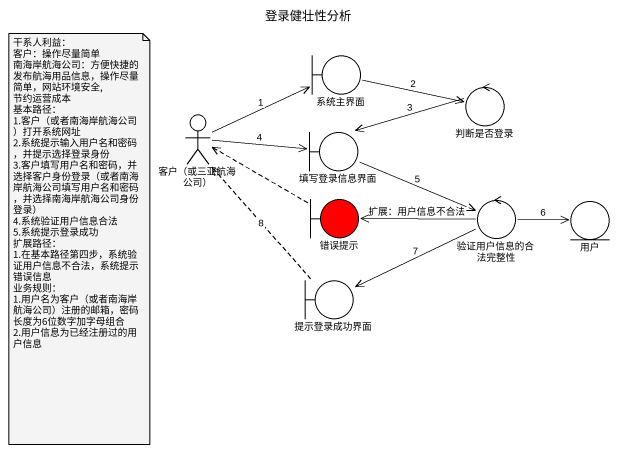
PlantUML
@startuml
title 登录健壮性分析
boundary 系统主界面
control 判断是否登录
actor "客户（或三亚航海公司）" as 客户_或三亚航海公司
boundary 填写登录信息界面
boundary 错误提示 #FF0000
control 验证用户信息的合法完整性
entity 用户
boundary 提示登录成功界面
系统主界面 -right-> 判断是否登录 : 2
判断是否登录 -left-> 填写登录信息界面 : 3
客户_或三亚航海公司 -right-> 系统主界面 : 1
客户_或三亚航海公司 -right-> 填写登录信息界面 : 4
填写登录信息界面 -right-> 验证用户信息的合法完整性 : 5
错误提示 .left.> 客户_或三亚航海公司
验证用户信息的合法完整性 -left-> 错误提示 : 扩展：用户信息不合法
验证用户信息的合法完整性 -right-> 用户 : 6
验证用户信息的合法完整性 -left-> 提示登录成功界面 : 7
提示登录成功界面 .up.> 客户_或三亚航海公司 : 8
note as N1
  干系人利益：
  客户：操作尽量简单
  南海岸航海公司：方便快捷的发布航海用品信息，操作尽量简单，网站环境安全,节约运营成本
  基本路径：
  1.客户（或者南海岸航海公司）打开系统网址
  2.系统提示输入用户名和密码，并提示选择登录身份
  3.客户填写用户名和密码，并选择客户身份登录（或者南海岸航海公司填写用户名和密码，并选择南海岸航海公司身份登录）
  4.系统验证用户信息合法
  5.系统提示登录成功
  扩展路径：
  1.在基本路径第四步，系统验证用户信息不合法，系统提示错误信息
  业务规则：
  1.用户名为客户（或者南海岸航海公司）注册的邮箱，密码长度为6位数字加字母组合
  2.用户信息为已经注册过的用户信息
end note
@enduml
